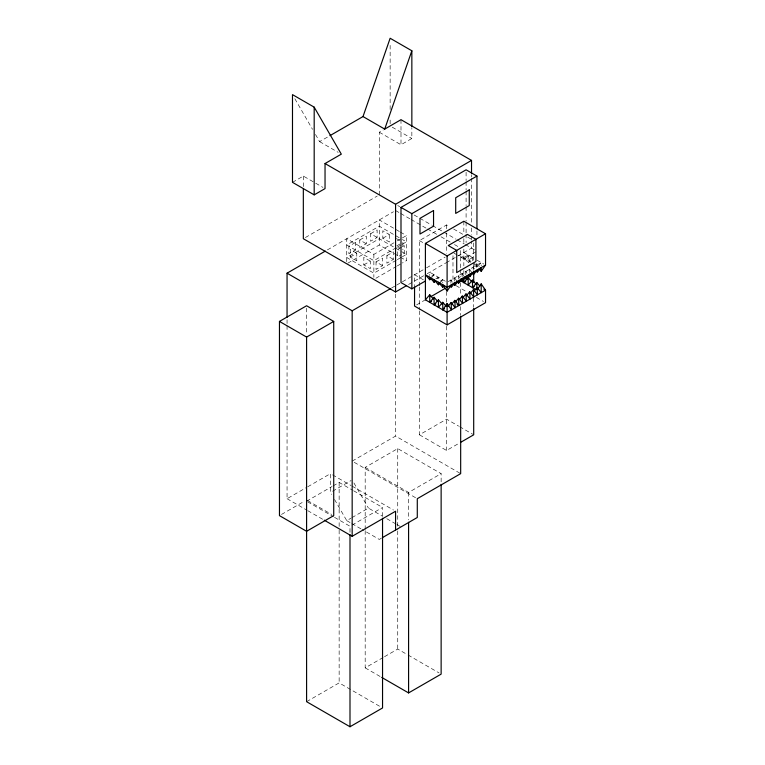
<?xml version="1.0" encoding="UTF-8"?>
<svg xmlns="http://www.w3.org/2000/svg" width="765" height="765" viewBox="0 0 765 765"><rect width="100%" height="100%" fill="white"/><g stroke="black" fill="none" stroke-linecap="round" stroke-linejoin="round"><path stroke-width="0.57" stroke-dasharray="3.83 2.87" d="M431.919 277.255L434.09 274.74L434.09 276.892M436.978 278.919L438.431 277.255L438.431 280.468M439.875 283.098L442.772 279.761L442.772 282.983M472.512 260.789L472.512 257.566L468.18 262.586L468.18 255.061L463.839 260.071L459.497 255.061L472.512 262.586M473.965 264.25L476.853 267.597L481.195 262.586L481.195 265.866M315.486 134.468L319.607 141.621L328.912 136.246M292.488 182.338L303.332 176.074L314.702 182.634M379.287 194.874L379.287 132.221L383.236 129.945M379.287 132.221L400.994 144.748L411.847 138.484L411.847 127.822M305.388 237.542L377.241 196.05M327.363 249.906L393.497 211.723M359.76 239.981L366.272 236.213L366.272 243.739L359.76 247.497L359.76 239.981L366.272 243.739M370.614 233.708L377.116 229.949L377.116 237.466L370.614 241.233L370.614 233.708L377.116 237.466M350.265 257.05L356.777 253.292L356.777 260.808L350.265 257.05L350.265 249.533L356.777 253.292M382.816 238.25L389.328 234.492L382.816 230.734L382.816 238.25L389.328 242.008L389.328 234.492M347.759 263.198L379.287 244.991L399.387 256.591M346.736 261.697L346.736 238.718L373.865 254.382L396.241 241.463M397.264 240.879L401.329 238.527M402.352 237.944L406.416 235.591L406.416 260.645L402.352 262.997M363.824 264.881L370.337 261.123L370.337 268.639L363.824 264.881L363.824 257.365L370.337 261.123M400.105 243.939L396.385 246.081L400.105 248.233M396.241 247.726L373.865 260.645L346.736 244.991L379.287 226.191L401.396 238.957M397.264 247.143L401.329 244.79M402.352 244.207L406.416 241.855L402.4 239.531M376.036 261.898L382.548 258.14L382.548 265.665L376.036 269.423L376.036 261.898L382.548 265.665M386.889 255.634L393.401 251.876L393.401 259.392L386.889 263.16L386.889 255.634L393.401 259.392M401.462 247.229L397.733 249.371L397.733 256.887L401.462 254.745M402.39 246.684L404.245 245.613L404.245 253.129L402.39 254.209M419.44 285.88L419.44 240.602L446.569 224.939L449.581 226.679M396.241 260.263L373.865 273.182L346.736 257.518L379.287 238.728L406.416 254.382L402.352 256.734M397.264 259.67L401.329 257.317M375.902 278.269L396.241 266.526M397.264 265.933L401.329 263.59M391.431 288.099L395.572 285.708M396.605 285.116L425.541 268.41M426.574 267.807L445.173 257.069M408.558 284.475L412.555 282.161M414.553 281.013L423.657 275.754M427.147 273.746L445.909 262.911M446.158 262.758L471.527 248.118L471.527 241.004M431.479 276.251L434.09 274.74M468.18 255.061L463.839 257.566L468.18 262.586M475.945 251.838L463.839 258.819L457.919 255.405M435.821 278.756L438.431 277.255M472.512 257.566L468.18 260.071L470.351 262.586M440.162 281.262L442.772 279.761M448.041 281.73L481.195 262.586M416.581 304.9L424.671 300.234M287.057 325.68L287.057 498.713L306.689 487.372M307.731 486.779L330.461 473.65L330.461 492.44L331.628 494.458M352.168 461.123L395.572 436.069L460.673 473.65M281.472 514.462L304.585 501.123M419.44 310.896L419.44 434.807L446.569 419.153L458.627 426.115M306.593 501.218L332.02 486.53M333.043 485.947L339.144 482.428L352.579 490.183M365.182 529.437L365.182 467.386L397.733 448.596L441.137 473.65L441.137 483.203M332.526 491.254L351.135 480.516M419.44 434.807L446.569 450.47L458.627 443.509M334.534 499.497L346.746 520.64L350.877 518.249M351.91 517.656L368.443 508.103L382.691 516.327M352.024 525.106L382.548 507.482L382.548 515.84M365.182 467.386L408.587 492.45L441.137 473.65M381.362 538.235L379.287 539.43L361.998 529.447M306.593 701.687L339.144 682.896L380.482 706.764M365.182 530.633L365.182 667.864L383.495 657.288M384.508 656.705L397.733 649.064L407.037 654.438M392.206 127.153L411.847 138.484M319.607 141.621L338.216 152.359M453.597 229.003L463.647 234.798M467.664 237.121L472.694 240.019M397.733 205.517L399.789 206.703M414.133 214.984L431.556 225.044M432.579 225.637L442.83 231.556M443.853 232.149L456.15 239.244M457.174 239.837L464.345 243.978M465.378 244.571L475.964 250.681M395.572 210.528L399.703 212.919M400.736 213.512L410.03 218.886M411.073 219.479L426.574 228.429M427.606 229.031L436.901 234.396M441.042 236.787L450.336 242.151M454.467 244.542L458.608 246.923M463.839 252.555L474.252 258.57M476.853 260.071L483.805 264.088M473.382 263.084L479.464 266.593M453.97 253.129L456.935 254.841M473.267 270.38L473.143 267.234L475.744 268.735M419.44 240.602L423.456 242.926M469.557 272.522L469.423 269.385L471.154 270.38M315.735 183.237L322.973 187.415M399.387 231.527L379.287 219.928L379.287 244.991M400.391 232.111L406.416 235.591M465.837 274.673L465.703 271.527L468.304 273.029M462.117 276.815L461.984 273.679L464.584 275.18M396.385 238.565L401.96 241.788M458.398 278.967L458.264 275.821L460.865 277.322M454.678 281.118L454.544 277.972L457.154 279.474M450.958 283.26L450.824 280.114L453.435 281.616M456.036 285.641L467.224 292.106M476.385 297.394L483.499 301.506M445.373 281.262L429.748 272.235L429.748 275.457M400.391 257.174L406.416 260.645M423.437 279.866L414.553 274.74L414.553 285.785M459.631 426.688L472.694 434.233M354.233 462.318L417.288 498.704M332.526 474.845L351.135 485.584M352.168 486.186L393.497 510.045M353.612 490.776L382.548 507.482M386.765 518.68L395.916 523.958M396.939 524.551L401.003 526.894M346.746 520.64L350.81 522.992M351.824 523.576L360.984 528.864M307.597 500.549L331.704 514.462M307.626 501.811L333.464 516.729M334.496 517.331L349.997 526.272L349.997 533.435M287.057 498.713L306.689 510.045M307.731 510.647L323.232 519.598M408.07 655.031L439.072 672.932M365.182 667.864L380.683 676.815M473.143 267.234L474.482 268.964M469.423 269.385L472.11 272.847M465.703 271.527L467.042 273.258M461.984 273.679L464.671 277.14M458.264 275.821L460.281 278.422M454.544 277.972L457.231 281.434M450.824 280.114L452.172 281.845M478.096 266.88L476.853 265.092L476.987 268.228M294.841 98.714L312.531 129.362M353.908 482.935L368.443 508.103M476.949 230.963L476.949 236.93M476.853 263.294L476.853 267.597M473.698 242.983L473.698 263.236M473.698 264.432L473.698 269.194M473.698 297.795L473.698 307.329M471.527 174.64L471.527 177.002M471.527 178.188L471.527 223.227M471.527 227.97L471.527 235.085M471.527 236.27L471.527 239.828M466.095 172.192L466.095 180.55M466.095 181.745L466.095 190.093M466.095 191.288L466.095 205.613M466.095 206.799L466.095 221.123M466.095 222.319L466.095 233.057M466.095 234.243L466.095 242.601M463.839 221.238L463.839 233.994M463.839 238.632L463.839 243.28M463.839 249.074L463.839 265.866M463.839 270.571L463.839 275.266M460.673 250.509L460.673 268.41M460.673 269.596L460.673 276.758M460.673 282.725L460.673 295.854M460.673 306.593L460.673 314.941M452.985 255.692L452.985 283.882M446.569 224.939L446.569 232.091M446.569 233.277L446.569 253.54M446.569 291.666L446.569 302.73M446.569 326.215L446.569 450.47M419.44 287.066L419.44 309.71M408.587 492.45L408.587 519.894M402.887 242.323L402.887 249.839M400.994 119.694L400.994 144.748M397.733 448.596L397.733 529.734M397.733 530.929L397.733 649.064M395.572 294.066L395.572 436.069M390.14 45.364L390.14 110.552M390.14 120.029L390.14 124.771M373.865 254.382L373.865 277.351M339.144 482.428L339.144 528.959M339.144 530.155L339.144 682.896M306.593 308.142L306.593 334.353M303.332 176.074L303.332 186.717M287.057 319.722L287.057 324.494M355.419 242.486L348.907 246.244L348.907 253.76L355.419 250.002L355.419 242.486"/><path stroke-width="1.15" d="M453.511 283.576L454.859 285.307L455.165 282.62L451.14 287.458L451.446 284.771L447.104 291.035L442.772 284.771L442.772 287.277L444.216 285.603M454.649 302.137L454.859 300.339L458.885 305.531L458.579 298.197L455.892 301.42M457.231 281.434L458.579 283.165L458.885 280.478L454.859 285.307M460.951 279.282L462.29 281.013L462.605 278.326L458.579 283.165M464.671 277.14L466.009 278.862L466.325 276.184L462.29 281.013M468.39 274.989L469.729 276.72L470.045 274.033L466.009 278.862M472.11 272.847L473.449 274.568L473.764 271.891L469.729 276.72M329.945 135.654L363.012 116.557L390.14 38.25L411.847 50.777L411.847 126.636M363.012 116.557L384.719 129.094L411.847 50.777M446.387 306.488L442.772 302.309L442.772 309.825L447.104 303.562L451.446 309.825L451.14 302.491L447.783 306.516M479.339 268.668L481.195 271.355L485.536 265.092L485.536 233.765L463.839 221.238L425.407 243.423L425.407 299.803L447.104 312.33L485.536 290.145L481.195 283.882L477.475 289.256M473.449 274.568L477.475 269.739L477.169 272.426L481.195 267.597L481.195 271.355M451.503 304.365L454.859 300.339L455.165 307.683L451.14 302.491M459.612 299.268L462.29 296.045L466.325 301.238L466.009 293.903L462.653 297.929M466.373 295.778L469.729 291.752L473.764 296.944L473.449 289.61L470.093 293.636M473.812 291.484L477.169 287.458L481.195 292.651L481.195 283.882M485.536 265.092L447.104 287.277L425.407 274.74L429.748 279.761L431.192 278.087M429.748 279.761L429.748 277.255L434.09 282.266L435.534 280.592M425.407 299.803L429.748 294.793L433.363 298.972M434.09 282.266L434.09 279.761L438.431 284.771L439.875 283.098M429.748 294.793L429.748 302.309L434.09 297.298L437.704 301.477M434.09 297.298L434.09 304.814L438.431 299.803L442.046 303.982M442.772 302.309L438.431 307.32L438.431 299.803M463.839 278.336L463.839 282.629L468.18 277.618L471.795 281.797M476.136 284.303L472.512 280.124L468.18 285.135L468.18 277.618M472.512 280.124L472.512 287.64L476.853 282.629L479.751 285.967M325.039 163.547L341.314 154.148L314.185 107.157L292.488 94.63L292.488 182.338L314.185 194.865L325.039 188.601L325.039 163.547L395.572 204.265L471.527 160.411L471.527 173.454M384.719 129.094L400.994 119.694L471.527 160.411M287.057 317.332L287.057 273.182L325.297 251.102M425.407 281.013L411.847 288.845L400.994 282.572L400.994 207.401L466.095 169.811L476.949 176.074L476.949 228.582M400.994 207.401L411.847 213.665L476.949 176.074M279.464 321.415L306.593 305.751L333.722 321.415L333.722 515.629L306.593 531.293L279.464 515.629L279.464 321.415L306.593 337.078L333.722 321.415M287.057 273.182L352.168 310.772L390.399 288.692M425.407 243.423L447.104 255.95L485.536 233.765M303.332 189.079L303.332 238.718L395.572 291.972L406.559 285.622M430.772 296.705L445.134 288.415M429.748 302.309L431.479 301.305M463.839 282.629L465.569 281.625M434.09 304.814L435.821 303.81M472.512 287.64L474.252 286.636M442.772 309.825L444.503 308.821M414.553 286.98L414.553 306.067L447.104 324.867L485.536 302.672L485.536 290.145L483.805 289.141M460.635 442.352L473.698 434.807L473.698 308.515M324.264 520.19L352.168 536.303L395.572 511.24L395.572 530.04M382.347 537.671L417.288 517.494L417.288 498.704L460.673 473.65L460.673 316.136M306.593 337.078L306.593 701.687L349.997 726.75L382.548 707.96L382.548 518.221M381.716 677.408L408.587 692.918L441.137 674.128L441.137 484.388M460.367 280.621L475.993 289.648M457.154 304.527L458.885 305.531M466.009 277.618L467.453 279.292M442.772 287.277L438.431 282.266L438.431 284.771M473.449 289.61L477.475 294.802L477.169 287.458M466.009 293.903L470.045 299.096L469.729 291.752M458.579 298.197L462.605 303.389L462.29 296.045M476.853 282.629L476.853 289.074M473.698 273.966L473.698 282.304M447.104 255.95L447.104 291.035M447.104 303.562L447.104 324.867M411.847 213.665L411.847 288.845M408.587 522.275L408.587 692.918M395.572 204.265L395.572 291.972M352.168 310.772L352.168 536.303M349.997 534.63L349.997 726.75M314.185 107.157L314.185 194.865M433.545 210.528L419.985 218.36L419.985 234.023L433.545 226.191L433.545 210.528M469.261 189.911L455.701 197.743L455.701 213.406L469.261 205.575L469.261 189.911M467.492 234.444L448.28 245.536L456.715 250.404L456.715 272.579L475.926 261.487L475.926 239.311L467.492 234.444"/></g></svg>
